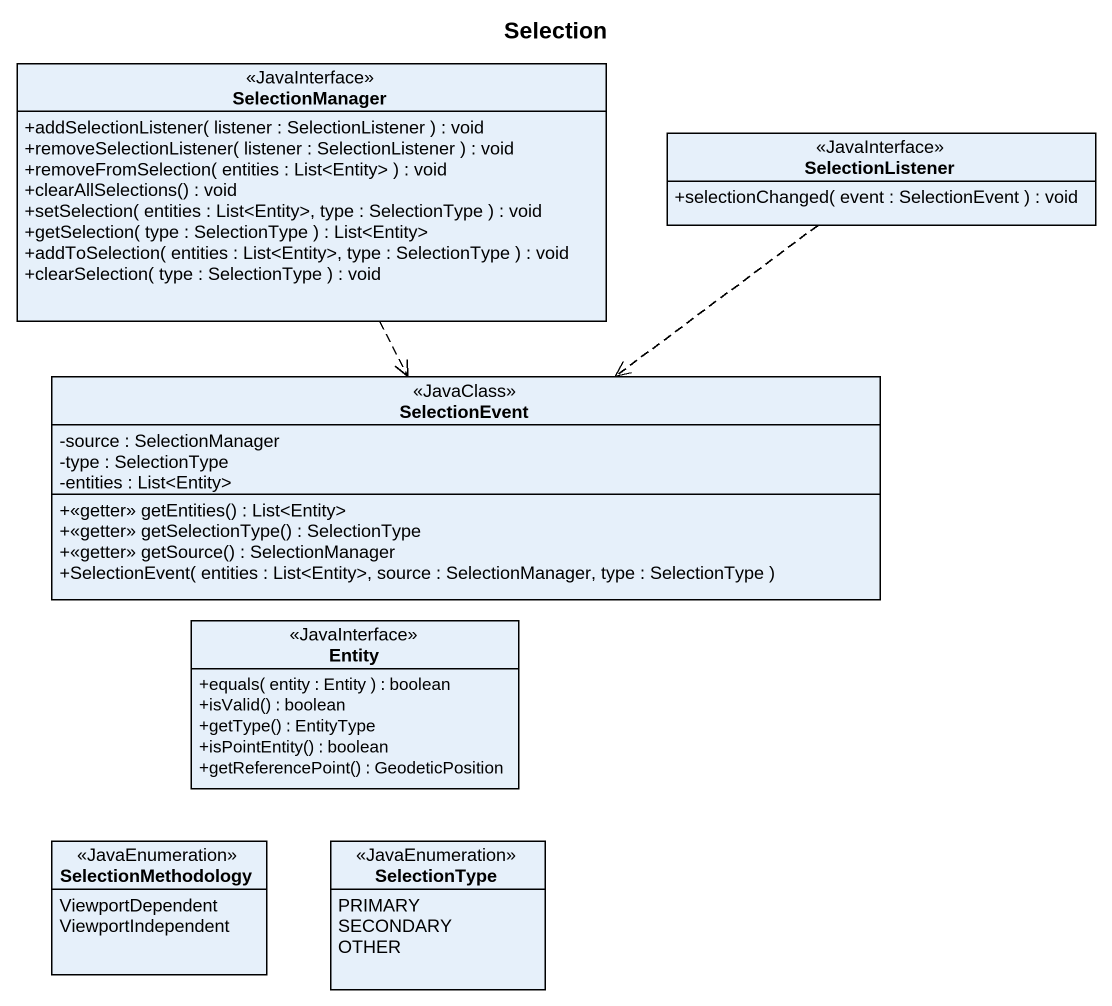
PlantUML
@startuml
title Selection
hide circle
hide empty members
skinparam classAttributeIconSize 0
interface SelectionManager <<JavaInterface>> {
  +addSelectionListener( listener : SelectionListener ) : void
  +removeSelectionListener( listener : SelectionListener ) : void
  +removeFromSelection( entities : List<Entity> ) : void
  +clearAllSelections() : void
  +setSelection( entities : List<Entity>, type : SelectionType ) : void
  +getSelection( type : SelectionType ) : List<Entity>
  +addToSelection( entities : List<Entity>, type : SelectionType ) : void
  +clearSelection( type : SelectionType ) : void
}
interface SelectionListener <<JavaInterface>> {
  +selectionChanged( event : SelectionEvent ) : void
}
class SelectionEvent <<JavaClass>> {
  -source : SelectionManager
  -type : SelectionType
  -entities : List<Entity>
  +<<getter>> getEntities() : List<Entity>
  +<<getter>> getSelectionType() : SelectionType
  +<<getter>> getSource() : SelectionManager
  +SelectionEvent( entities : List<Entity>, source : SelectionManager, type : SelectionType )
}
interface "Entity" as Entity_ <<JavaInterface>> {
  +equals( entity : Entity ) : boolean
  +isValid() : boolean
  +getType() : EntityType
  +isPointEntity() : boolean
  +getReferencePoint() : GeodeticPosition
}
enum SelectionMethodology <<JavaEnumeration>> {
  ViewportDependent
  ViewportIndependent
}
enum SelectionType <<JavaEnumeration>> {
  PRIMARY
  SECONDARY
  OTHER
}
SelectionManager ..> SelectionEvent
SelectionListener ..> SelectionEvent
@enduml
